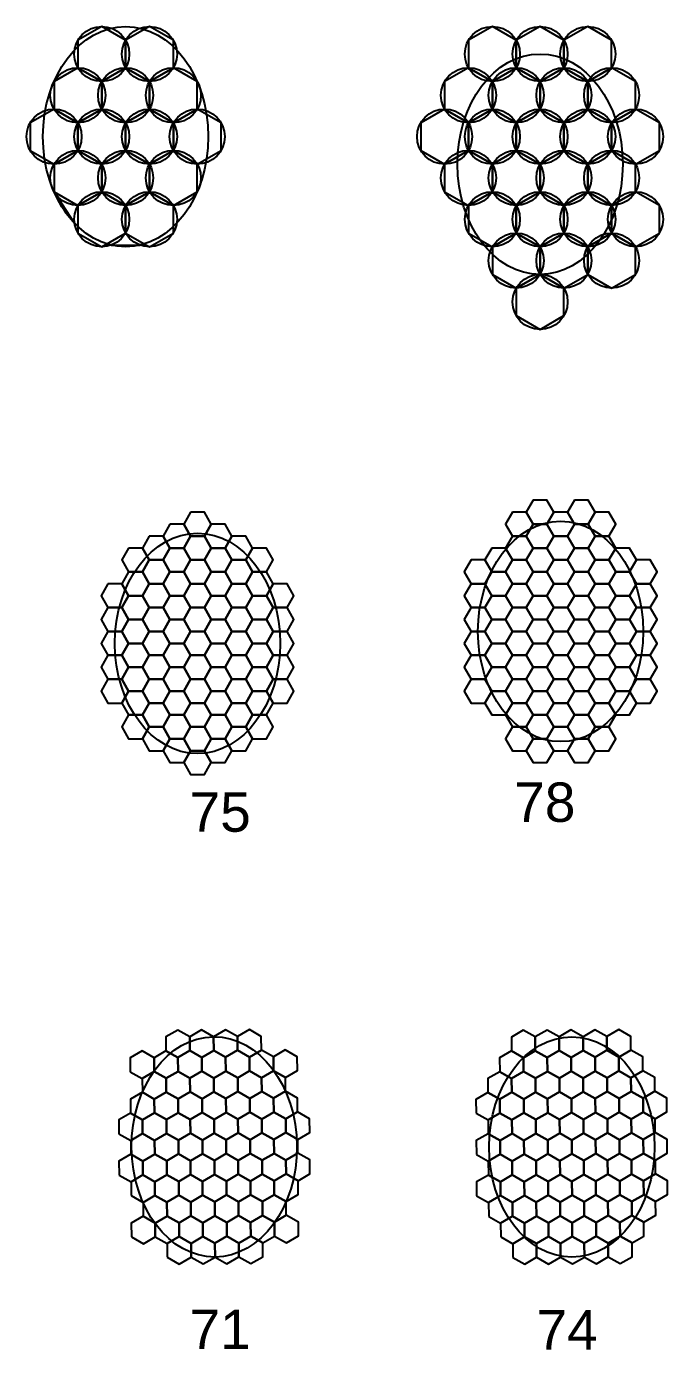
# Model space of a CAD drawing. Header units: millimetres. Extents: x 3015 to 4242, y 456 to 1532.
# Drawn here: x 3231.7 to 3348, y 1228.8 to 1469 of the extents above; entities that cross this region are included whole.
import ezdxf

# ---------------------------------------------------------------- set-up
doc = ezdxf.new("R2010")
doc.units = ezdxf.units.MM
doc.styles.get("Standard").update_dxf_attribs({"font": 'arial.ttf'})

msp = doc.modelspace()

# ---------------------------------------------------------------- linework, layer by layer
for p, q in [((3240.41, 1433.28), (3236.7, 1438.99)), ((3236.7, 1438.99), (3238.68, 1435.4)), ((3238.68, 1435.4), (3240.41, 1433.28)), ((3247.08, 1429.29), (3252.3, 1429.29))]:
    msp.add_line(p, q)
for points in [[(3249.69, 1466.49), (3245.36, 1468.99), (3241.03, 1466.49), (3241.03, 1461.49), (3245.36, 1458.99), (3249.69, 1461.49)], [(3258.35, 1466.49), (3254.02, 1468.99), (3249.69, 1466.49), (3249.69, 1461.49), (3254.02, 1458.99), (3258.35, 1461.49)], [(3320.56, 1466.49), (3316.23, 1468.99), (3311.9, 1466.49), (3311.9, 1461.49), (3316.23, 1458.99), (3320.56, 1461.49)], [(3329.22, 1466.49), (3324.89, 1468.99), (3320.56, 1466.49), (3320.56, 1461.49), (3324.89, 1458.99), (3329.22, 1461.49)], [(3337.88, 1466.49), (3333.55, 1468.99), (3329.22, 1466.49), (3329.22, 1461.49), (3333.55, 1458.99), (3337.88, 1461.49)], [(3245.36, 1458.99), (3241.03, 1461.49), (3236.7, 1458.99), (3236.7, 1453.99), (3241.03, 1451.49), (3245.36, 1453.99)], [(3254.02, 1458.99), (3249.69, 1461.49), (3245.36, 1458.99), (3245.36, 1453.99), (3249.69, 1451.49), (3254.02, 1453.99)], [(3262.68, 1458.99), (3258.35, 1461.49), (3254.02, 1458.99), (3254.02, 1453.99), (3258.35, 1451.49), (3262.68, 1453.99)], [(3316.23, 1458.99), (3311.9, 1461.49), (3307.57, 1458.99), (3307.57, 1453.99), (3311.9, 1451.49), (3316.23, 1453.99)], [(3324.89, 1458.99), (3320.56, 1461.49), (3316.23, 1458.99), (3316.23, 1453.99), (3320.56, 1451.49), (3324.89, 1453.99)], [(3333.55, 1458.99), (3329.22, 1461.49), (3324.89, 1458.99), (3324.89, 1453.99), (3329.22, 1451.49), (3333.55, 1453.99)], [(3342.21, 1458.99), (3337.88, 1461.49), (3333.55, 1458.99), (3333.55, 1453.99), (3337.88, 1451.49), (3342.21, 1453.99)], [(3241.03, 1451.49), (3236.7, 1453.99), (3232.37, 1451.49), (3232.37, 1446.49), (3236.7, 1443.99), (3241.03, 1446.49)], [(3249.69, 1451.49), (3245.36, 1453.99), (3241.03, 1451.49), (3241.03, 1446.49), (3245.36, 1443.99), (3249.69, 1446.49)], [(3258.35, 1451.49), (3254.02, 1453.99), (3249.69, 1451.49), (3249.69, 1446.49), (3254.02, 1443.99), (3258.35, 1446.49)], [(3267.01, 1451.49), (3262.68, 1453.99), (3258.35, 1451.49), (3258.35, 1446.49), (3262.68, 1443.99), (3267.01, 1446.49)], [(3311.9, 1451.49), (3307.57, 1453.99), (3303.24, 1451.49), (3303.24, 1446.49), (3307.57, 1443.99), (3311.9, 1446.49)], [(3320.56, 1451.49), (3316.23, 1453.99), (3311.9, 1451.49), (3311.9, 1446.49), (3316.23, 1443.99), (3320.56, 1446.49)], [(3329.22, 1451.49), (3324.89, 1453.99), (3320.56, 1451.49), (3320.56, 1446.49), (3324.89, 1443.99), (3329.22, 1446.49)], [(3337.88, 1451.49), (3333.55, 1453.99), (3329.22, 1451.49), (3329.22, 1446.49), (3333.55, 1443.99), (3337.88, 1446.49)], [(3346.54, 1451.49), (3342.21, 1453.99), (3337.88, 1451.49), (3337.88, 1446.49), (3342.21, 1443.99), (3346.54, 1446.49)], [(3245.36, 1443.99), (3241.03, 1446.49), (3236.7, 1443.99), (3236.7, 1438.99), (3241.03, 1436.49), (3245.36, 1438.99)], [(3254.02, 1443.99), (3249.69, 1446.49), (3245.36, 1443.99), (3245.36, 1438.99), (3249.69, 1436.49), (3254.02, 1438.99)], [(3262.68, 1443.99), (3258.35, 1446.49), (3254.02, 1443.99), (3254.02, 1438.99), (3258.35, 1436.49), (3262.68, 1438.99)], [(3316.23, 1443.99), (3311.9, 1446.49), (3307.57, 1443.99), (3307.57, 1438.99), (3311.9, 1436.49), (3316.23, 1438.99)], [(3324.89, 1443.99), (3320.56, 1446.49), (3316.23, 1443.99), (3316.23, 1438.99), (3320.56, 1436.49), (3324.89, 1438.99)], [(3333.55, 1443.99), (3329.22, 1446.49), (3324.89, 1443.99), (3324.89, 1438.99), (3329.22, 1436.49), (3333.55, 1438.99)], [(3342.21, 1443.99), (3337.88, 1446.49), (3333.55, 1443.99), (3333.55, 1438.99), (3337.88, 1436.49), (3342.21, 1438.99)], [(3249.69, 1436.49), (3245.36, 1438.99), (3241.03, 1436.49), (3241.03, 1431.49), (3245.36, 1428.99), (3249.69, 1431.49)], [(3258.35, 1436.49), (3254.02, 1438.99), (3249.69, 1436.49), (3249.69, 1431.49), (3254.02, 1428.99), (3258.35, 1431.49)], [(3320.56, 1436.49), (3316.23, 1438.99), (3311.9, 1436.49), (3311.9, 1431.49), (3316.23, 1428.99), (3320.56, 1431.49)], [(3329.22, 1436.49), (3324.89, 1438.99), (3320.56, 1436.49), (3320.56, 1431.49), (3324.89, 1428.99), (3329.22, 1431.49)], [(3337.88, 1436.49), (3333.55, 1438.99), (3329.22, 1436.49), (3329.22, 1431.49), (3333.55, 1428.99), (3337.88, 1431.49)], [(3346.54, 1436.49), (3342.21, 1438.99), (3337.88, 1436.49), (3337.88, 1431.49), (3342.21, 1428.99), (3346.54, 1431.49)], [(3324.89, 1428.99), (3320.56, 1431.49), (3316.23, 1428.99), (3316.23, 1423.99), (3320.56, 1421.49), (3324.89, 1423.99)], [(3333.55, 1428.99), (3329.22, 1431.49), (3324.89, 1428.99), (3324.89, 1423.99), (3329.22, 1421.49), (3333.55, 1423.99)], [(3342.21, 1428.99), (3337.88, 1431.49), (3333.55, 1428.99), (3333.55, 1423.99), (3337.88, 1421.49), (3342.21, 1423.99)], [(3329.22, 1421.49), (3324.89, 1423.99), (3320.56, 1421.49), (3320.56, 1416.49), (3324.89, 1413.99), (3329.22, 1416.49)], [(3323.62, 1382.97), (3322.37, 1380.81), (3323.62, 1378.64), (3326.12, 1378.64), (3327.37, 1380.81), (3326.12, 1382.97)], [(3331.12, 1382.97), (3329.87, 1380.81), (3331.12, 1378.64), (3333.62, 1378.64), (3334.87, 1380.81), (3333.62, 1382.97)], [(3261.49, 1380.81), (3260.24, 1378.64), (3261.49, 1376.48), (3263.99, 1376.48), (3265.24, 1378.64), (3263.99, 1380.81)], [(3319.87, 1380.81), (3318.62, 1378.64), (3319.87, 1376.48), (3322.37, 1376.48), (3323.62, 1378.64), (3322.37, 1380.81)], [(3327.37, 1380.81), (3326.12, 1378.64), (3327.37, 1376.48), (3329.87, 1376.48), (3331.12, 1378.64), (3329.87, 1380.81)], [(3334.87, 1380.81), (3333.62, 1378.64), (3334.87, 1376.48), (3337.37, 1376.48), (3338.62, 1378.64), (3337.37, 1380.81)], [(3253.99, 1376.48), (3252.74, 1374.31), (3253.99, 1372.15), (3256.49, 1372.15), (3257.74, 1374.31), (3256.49, 1376.48)], [(3257.74, 1378.64), (3256.49, 1376.48), (3257.74, 1374.31), (3260.24, 1374.31), (3261.49, 1376.48), (3260.24, 1378.64)], [(3261.49, 1376.48), (3260.24, 1374.31), (3261.49, 1372.15), (3263.99, 1372.15), (3265.24, 1374.31), (3263.99, 1376.48)], [(3265.24, 1378.64), (3263.99, 1376.48), (3265.24, 1374.31), (3267.74, 1374.31), (3268.99, 1376.48), (3267.74, 1378.64)], [(3268.99, 1376.48), (3267.74, 1374.31), (3268.99, 1372.15), (3271.49, 1372.15), (3272.74, 1374.31), (3271.49, 1376.48)], [(3319.87, 1376.48), (3318.62, 1374.31), (3319.87, 1372.15), (3322.37, 1372.15), (3323.62, 1374.31), (3322.37, 1376.48)], [(3323.62, 1378.64), (3322.37, 1376.48), (3323.62, 1374.31), (3326.12, 1374.31), (3327.37, 1376.48), (3326.12, 1378.64)], [(3327.37, 1376.48), (3326.12, 1374.31), (3327.37, 1372.15), (3329.87, 1372.15), (3331.12, 1374.31), (3329.87, 1376.48)], [(3331.12, 1378.64), (3329.87, 1376.48), (3331.12, 1374.31), (3333.62, 1374.31), (3334.87, 1376.48), (3333.62, 1378.64)], [(3334.87, 1376.48), (3333.62, 1374.31), (3334.87, 1372.15), (3337.37, 1372.15), (3338.62, 1374.31), (3337.37, 1376.48)], [(3250.24, 1374.31), (3248.99, 1372.15), (3250.24, 1369.98), (3252.74, 1369.98), (3253.99, 1372.15), (3252.74, 1374.31)], [(3257.74, 1374.31), (3256.49, 1372.15), (3257.74, 1369.98), (3260.24, 1369.98), (3261.49, 1372.15), (3260.24, 1374.31)], [(3265.24, 1374.31), (3263.99, 1372.15), (3265.24, 1369.98), (3267.74, 1369.98), (3268.99, 1372.15), (3267.74, 1374.31)], [(3272.74, 1374.31), (3271.49, 1372.15), (3272.74, 1369.98), (3275.24, 1369.98), (3276.49, 1372.15), (3275.24, 1374.31)], [(3316.12, 1374.31), (3314.87, 1372.15), (3316.12, 1369.98), (3318.62, 1369.98), (3319.87, 1372.15), (3318.62, 1374.31)], [(3323.62, 1374.31), (3322.37, 1372.15), (3323.62, 1369.98), (3326.12, 1369.98), (3327.37, 1372.15), (3326.12, 1374.31)], [(3331.12, 1374.31), (3329.87, 1372.15), (3331.12, 1369.98), (3333.62, 1369.98), (3334.87, 1372.15), (3333.62, 1374.31)], [(3338.62, 1374.31), (3337.37, 1372.15), (3338.62, 1369.98), (3341.12, 1369.98), (3342.37, 1372.15), (3341.12, 1374.31)], [(3253.99, 1372.15), (3252.74, 1369.98), (3253.99, 1367.82), (3256.49, 1367.82), (3257.74, 1369.98), (3256.49, 1372.15)], [(3261.49, 1372.15), (3260.24, 1369.98), (3261.49, 1367.82), (3263.99, 1367.82), (3265.24, 1369.98), (3263.99, 1372.15)], [(3268.99, 1372.15), (3267.74, 1369.98), (3268.99, 1367.82), (3271.49, 1367.82), (3272.74, 1369.98), (3271.49, 1372.15)], [(3312.37, 1372.15), (3311.12, 1369.98), (3312.37, 1367.82), (3314.87, 1367.82), (3316.12, 1369.98), (3314.87, 1372.15)], [(3319.87, 1372.15), (3318.62, 1369.98), (3319.87, 1367.82), (3322.37, 1367.82), (3323.62, 1369.98), (3322.37, 1372.15)], [(3327.37, 1372.15), (3326.12, 1369.98), (3327.37, 1367.82), (3329.87, 1367.82), (3331.12, 1369.98), (3329.87, 1372.15)], [(3334.87, 1372.15), (3333.62, 1369.98), (3334.87, 1367.82), (3337.37, 1367.82), (3338.62, 1369.98), (3337.37, 1372.15)], [(3342.37, 1372.15), (3341.12, 1369.98), (3342.37, 1367.82), (3344.87, 1367.82), (3346.12, 1369.98), (3344.87, 1372.15)], [(3250.24, 1369.98), (3248.99, 1367.82), (3250.24, 1365.65), (3252.74, 1365.65), (3253.99, 1367.82), (3252.74, 1369.98)], [(3257.74, 1369.98), (3256.49, 1367.82), (3257.74, 1365.65), (3260.24, 1365.65), (3261.49, 1367.82), (3260.24, 1369.98)], [(3265.24, 1369.98), (3263.99, 1367.82), (3265.24, 1365.65), (3267.74, 1365.65), (3268.99, 1367.82), (3267.74, 1369.98)], [(3272.74, 1369.98), (3271.49, 1367.82), (3272.74, 1365.65), (3275.24, 1365.65), (3276.49, 1367.82), (3275.24, 1369.98)], [(3316.12, 1369.98), (3314.87, 1367.82), (3316.12, 1365.65), (3318.62, 1365.65), (3319.87, 1367.82), (3318.62, 1369.98)], [(3323.62, 1369.98), (3322.37, 1367.82), (3323.62, 1365.65), (3326.12, 1365.65), (3327.37, 1367.82), (3326.12, 1369.98)], [(3331.12, 1369.98), (3329.87, 1367.82), (3331.12, 1365.65), (3333.62, 1365.65), (3334.87, 1367.82), (3333.62, 1369.98)], [(3338.62, 1369.98), (3337.37, 1367.82), (3338.62, 1365.65), (3341.12, 1365.65), (3342.37, 1367.82), (3341.12, 1369.98)], [(3246.49, 1367.82), (3245.24, 1365.65), (3246.49, 1363.49), (3248.99, 1363.49), (3250.24, 1365.65), (3248.99, 1367.82)], [(3253.99, 1367.82), (3252.74, 1365.65), (3253.99, 1363.49), (3256.49, 1363.49), (3257.74, 1365.65), (3256.49, 1367.82)], [(3261.49, 1367.82), (3260.24, 1365.65), (3261.49, 1363.49), (3263.99, 1363.49), (3265.24, 1365.65), (3263.99, 1367.82)], [(3268.99, 1367.82), (3267.74, 1365.65), (3268.99, 1363.49), (3271.49, 1363.49), (3272.74, 1365.65), (3271.49, 1367.82)], [(3276.49, 1367.82), (3275.24, 1365.65), (3276.49, 1363.49), (3278.99, 1363.49), (3280.24, 1365.65), (3278.99, 1367.82)], [(3312.37, 1367.82), (3311.12, 1365.65), (3312.37, 1363.49), (3314.87, 1363.49), (3316.12, 1365.65), (3314.87, 1367.82)], [(3319.87, 1367.82), (3318.62, 1365.65), (3319.87, 1363.49), (3322.37, 1363.49), (3323.62, 1365.65), (3322.37, 1367.82)], [(3327.37, 1367.82), (3326.12, 1365.65), (3327.37, 1363.49), (3329.87, 1363.49), (3331.12, 1365.65), (3329.87, 1367.82)], [(3334.87, 1367.82), (3333.62, 1365.65), (3334.87, 1363.49), (3337.37, 1363.49), (3338.62, 1365.65), (3337.37, 1367.82)], [(3342.37, 1367.82), (3341.12, 1365.65), (3342.37, 1363.49), (3344.87, 1363.49), (3346.12, 1365.65), (3344.87, 1367.82)], [(3250.24, 1365.65), (3248.99, 1363.49), (3250.24, 1361.32), (3252.74, 1361.32), (3253.99, 1363.49), (3252.74, 1365.65)], [(3257.74, 1365.65), (3256.49, 1363.49), (3257.74, 1361.32), (3260.24, 1361.32), (3261.49, 1363.49), (3260.24, 1365.65)], [(3265.24, 1365.65), (3263.99, 1363.49), (3265.24, 1361.32), (3267.74, 1361.32), (3268.99, 1363.49), (3267.74, 1365.65)], [(3272.74, 1365.65), (3271.49, 1363.49), (3272.74, 1361.32), (3275.24, 1361.32), (3276.49, 1363.49), (3275.24, 1365.65)], [(3316.12, 1365.65), (3314.87, 1363.49), (3316.12, 1361.32), (3318.62, 1361.32), (3319.87, 1363.49), (3318.62, 1365.65)], [(3323.62, 1365.65), (3322.37, 1363.49), (3323.62, 1361.32), (3326.12, 1361.32), (3327.37, 1363.49), (3326.12, 1365.65)], [(3331.12, 1365.65), (3329.87, 1363.49), (3331.12, 1361.32), (3333.62, 1361.32), (3334.87, 1363.49), (3333.62, 1365.65)], [(3338.62, 1365.65), (3337.37, 1363.49), (3338.62, 1361.32), (3341.12, 1361.32), (3342.37, 1363.49), (3341.12, 1365.65)], [(3246.49, 1363.49), (3245.24, 1361.32), (3246.49, 1359.16), (3248.99, 1359.16), (3250.24, 1361.32), (3248.99, 1363.49)], [(3253.99, 1363.49), (3252.74, 1361.32), (3253.99, 1359.16), (3256.49, 1359.16), (3257.74, 1361.32), (3256.49, 1363.49)], [(3261.49, 1363.49), (3260.24, 1361.32), (3261.49, 1359.16), (3263.99, 1359.16), (3265.24, 1361.32), (3263.99, 1363.49)], [(3268.99, 1363.49), (3267.74, 1361.32), (3268.99, 1359.16), (3271.49, 1359.16), (3272.74, 1361.32), (3271.49, 1363.49)], [(3276.49, 1363.49), (3275.24, 1361.32), (3276.49, 1359.16), (3278.99, 1359.16), (3280.24, 1361.32), (3278.99, 1363.49)], [(3312.37, 1363.49), (3311.12, 1361.32), (3312.37, 1359.16), (3314.87, 1359.16), (3316.12, 1361.32), (3314.87, 1363.49)], [(3319.87, 1363.49), (3318.62, 1361.32), (3319.87, 1359.16), (3322.37, 1359.16), (3323.62, 1361.32), (3322.37, 1363.49)], [(3327.37, 1363.49), (3326.12, 1361.32), (3327.37, 1359.16), (3329.87, 1359.16), (3331.12, 1361.32), (3329.87, 1363.49)], [(3334.87, 1363.49), (3333.62, 1361.32), (3334.87, 1359.16), (3337.37, 1359.16), (3338.62, 1361.32), (3337.37, 1363.49)], [(3342.37, 1363.49), (3341.12, 1361.32), (3342.37, 1359.16), (3344.87, 1359.16), (3346.12, 1361.32), (3344.87, 1363.49)], [(3250.24, 1361.32), (3248.99, 1359.16), (3250.24, 1356.99), (3252.74, 1356.99), (3253.99, 1359.16), (3252.74, 1361.32)], [(3257.74, 1361.32), (3256.49, 1359.16), (3257.74, 1356.99), (3260.24, 1356.99), (3261.49, 1359.16), (3260.24, 1361.32)], [(3265.24, 1361.32), (3263.99, 1359.16), (3265.24, 1356.99), (3267.74, 1356.99), (3268.99, 1359.16), (3267.74, 1361.32)], [(3272.74, 1361.32), (3271.49, 1359.16), (3272.74, 1356.99), (3275.24, 1356.99), (3276.49, 1359.16), (3275.24, 1361.32)], [(3316.12, 1361.32), (3314.87, 1359.16), (3316.12, 1356.99), (3318.62, 1356.99), (3319.87, 1359.16), (3318.62, 1361.32)], [(3323.62, 1361.32), (3322.37, 1359.16), (3323.62, 1356.99), (3326.12, 1356.99), (3327.37, 1359.16), (3326.12, 1361.32)], [(3331.12, 1361.32), (3329.87, 1359.16), (3331.12, 1356.99), (3333.62, 1356.99), (3334.87, 1359.16), (3333.62, 1361.32)], [(3338.62, 1361.32), (3337.37, 1359.16), (3338.62, 1356.99), (3341.12, 1356.99), (3342.37, 1359.16), (3341.12, 1361.32)], [(3246.49, 1359.16), (3245.24, 1356.99), (3246.49, 1354.83), (3248.99, 1354.83), (3250.24, 1356.99), (3248.99, 1359.16)], [(3253.99, 1359.16), (3252.74, 1356.99), (3253.99, 1354.83), (3256.49, 1354.83), (3257.74, 1356.99), (3256.49, 1359.16)], [(3261.49, 1359.16), (3260.24, 1356.99), (3261.49, 1354.83), (3263.99, 1354.83), (3265.24, 1356.99), (3263.99, 1359.16)], [(3268.99, 1359.16), (3267.74, 1356.99), (3268.99, 1354.83), (3271.49, 1354.83), (3272.74, 1356.99), (3271.49, 1359.16)], [(3276.49, 1359.16), (3275.24, 1356.99), (3276.49, 1354.83), (3278.99, 1354.83), (3280.24, 1356.99), (3278.99, 1359.16)], [(3312.37, 1359.16), (3311.12, 1356.99), (3312.37, 1354.83), (3314.87, 1354.83), (3316.12, 1356.99), (3314.87, 1359.16)], [(3319.87, 1359.16), (3318.62, 1356.99), (3319.87, 1354.83), (3322.37, 1354.83), (3323.62, 1356.99), (3322.37, 1359.16)], [(3327.37, 1359.16), (3326.12, 1356.99), (3327.37, 1354.83), (3329.87, 1354.83), (3331.12, 1356.99), (3329.87, 1359.16)], [(3334.87, 1359.16), (3333.62, 1356.99), (3334.87, 1354.83), (3337.37, 1354.83), (3338.62, 1356.99), (3337.37, 1359.16)], [(3342.37, 1359.16), (3341.12, 1356.99), (3342.37, 1354.83), (3344.87, 1354.83), (3346.12, 1356.99), (3344.87, 1359.16)], [(3246.49, 1354.83), (3245.24, 1352.66), (3246.49, 1350.5), (3248.99, 1350.5), (3250.24, 1352.66), (3248.99, 1354.83)], [(3250.24, 1356.99), (3248.99, 1354.83), (3250.24, 1352.66), (3252.74, 1352.66), (3253.99, 1354.83), (3252.74, 1356.99)], [(3253.99, 1354.83), (3252.74, 1352.66), (3253.99, 1350.5), (3256.49, 1350.5), (3257.74, 1352.66), (3256.49, 1354.83)], [(3257.74, 1356.99), (3256.49, 1354.83), (3257.74, 1352.66), (3260.24, 1352.66), (3261.49, 1354.83), (3260.24, 1356.99)], [(3261.49, 1354.83), (3260.24, 1352.66), (3261.49, 1350.5), (3263.99, 1350.5), (3265.24, 1352.66), (3263.99, 1354.83)], [(3265.24, 1356.99), (3263.99, 1354.83), (3265.24, 1352.66), (3267.74, 1352.66), (3268.99, 1354.83), (3267.74, 1356.99)], [(3268.99, 1354.83), (3267.74, 1352.66), (3268.99, 1350.5), (3271.49, 1350.5), (3272.74, 1352.66), (3271.49, 1354.83)], [(3272.74, 1356.99), (3271.49, 1354.83), (3272.74, 1352.66), (3275.24, 1352.66), (3276.49, 1354.83), (3275.24, 1356.99)], [(3276.49, 1354.83), (3275.24, 1352.66), (3276.49, 1350.5), (3278.99, 1350.5), (3280.24, 1352.66), (3278.99, 1354.83)], [(3312.37, 1354.83), (3311.12, 1352.66), (3312.37, 1350.5), (3314.87, 1350.5), (3316.12, 1352.66), (3314.87, 1354.83)], [(3316.12, 1356.99), (3314.87, 1354.83), (3316.12, 1352.66), (3318.62, 1352.66), (3319.87, 1354.83), (3318.62, 1356.99)], [(3319.87, 1354.83), (3318.62, 1352.66), (3319.87, 1350.5), (3322.37, 1350.5), (3323.62, 1352.66), (3322.37, 1354.83)], [(3323.62, 1356.99), (3322.37, 1354.83), (3323.62, 1352.66), (3326.12, 1352.66), (3327.37, 1354.83), (3326.12, 1356.99)], [(3327.37, 1354.83), (3326.12, 1352.66), (3327.37, 1350.5), (3329.87, 1350.5), (3331.12, 1352.66), (3329.87, 1354.83)], [(3331.12, 1356.99), (3329.87, 1354.83), (3331.12, 1352.66), (3333.62, 1352.66), (3334.87, 1354.83), (3333.62, 1356.99)], [(3334.87, 1354.83), (3333.62, 1352.66), (3334.87, 1350.5), (3337.37, 1350.5), (3338.62, 1352.66), (3337.37, 1354.83)], [(3338.62, 1356.99), (3337.37, 1354.83), (3338.62, 1352.66), (3341.12, 1352.66), (3342.37, 1354.83), (3341.12, 1356.99)], [(3342.37, 1354.83), (3341.12, 1352.66), (3342.37, 1350.5), (3344.87, 1350.5), (3346.12, 1352.66), (3344.87, 1354.83)], [(3250.24, 1352.66), (3248.99, 1350.5), (3250.24, 1348.33), (3252.74, 1348.33), (3253.99, 1350.5), (3252.74, 1352.66)], [(3257.74, 1352.66), (3256.49, 1350.5), (3257.74, 1348.33), (3260.24, 1348.33), (3261.49, 1350.5), (3260.24, 1352.66)], [(3265.24, 1352.66), (3263.99, 1350.5), (3265.24, 1348.33), (3267.74, 1348.33), (3268.99, 1350.5), (3267.74, 1352.66)], [(3272.74, 1352.66), (3271.49, 1350.5), (3272.74, 1348.33), (3275.24, 1348.33), (3276.49, 1350.5), (3275.24, 1352.66)], [(3316.12, 1352.66), (3314.87, 1350.5), (3316.12, 1348.33), (3318.62, 1348.33), (3319.87, 1350.5), (3318.62, 1352.66)], [(3323.62, 1352.66), (3322.37, 1350.5), (3323.62, 1348.33), (3326.12, 1348.33), (3327.37, 1350.5), (3326.12, 1352.66)], [(3331.12, 1352.66), (3329.87, 1350.5), (3331.12, 1348.33), (3333.62, 1348.33), (3334.87, 1350.5), (3333.62, 1352.66)], [(3338.62, 1352.66), (3337.37, 1350.5), (3338.62, 1348.33), (3341.12, 1348.33), (3342.37, 1350.5), (3341.12, 1352.66)], [(3246.49, 1350.5), (3245.24, 1348.33), (3246.49, 1346.17), (3248.99, 1346.17), (3250.24, 1348.33), (3248.99, 1350.5)], [(3253.99, 1350.5), (3252.74, 1348.33), (3253.99, 1346.17), (3256.49, 1346.17), (3257.74, 1348.33), (3256.49, 1350.5)], [(3261.49, 1350.5), (3260.24, 1348.33), (3261.49, 1346.17), (3263.99, 1346.17), (3265.24, 1348.33), (3263.99, 1350.5)], [(3268.99, 1350.5), (3267.74, 1348.33), (3268.99, 1346.17), (3271.49, 1346.17), (3272.74, 1348.33), (3271.49, 1350.5)], [(3276.49, 1350.5), (3275.24, 1348.33), (3276.49, 1346.17), (3278.99, 1346.17), (3280.24, 1348.33), (3278.99, 1350.5)], [(3312.37, 1350.5), (3311.12, 1348.33), (3312.37, 1346.17), (3314.87, 1346.17), (3316.12, 1348.33), (3314.87, 1350.5)], [(3319.87, 1350.5), (3318.62, 1348.33), (3319.87, 1346.17), (3322.37, 1346.17), (3323.62, 1348.33), (3322.37, 1350.5)], [(3327.37, 1350.5), (3326.12, 1348.33), (3327.37, 1346.17), (3329.87, 1346.17), (3331.12, 1348.33), (3329.87, 1350.5)], [(3334.87, 1350.5), (3333.62, 1348.33), (3334.87, 1346.17), (3337.37, 1346.17), (3338.62, 1348.33), (3337.37, 1350.5)], [(3342.37, 1350.5), (3341.12, 1348.33), (3342.37, 1346.17), (3344.87, 1346.17), (3346.12, 1348.33), (3344.87, 1350.5)], [(3250.24, 1348.33), (3248.99, 1346.17), (3250.24, 1344), (3252.74, 1344), (3253.99, 1346.17), (3252.74, 1348.33)], [(3257.74, 1348.33), (3256.49, 1346.17), (3257.74, 1344), (3260.24, 1344), (3261.49, 1346.17), (3260.24, 1348.33)], [(3265.24, 1348.33), (3263.99, 1346.17), (3265.24, 1344), (3267.74, 1344), (3268.99, 1346.17), (3267.74, 1348.33)], [(3272.74, 1348.33), (3271.49, 1346.17), (3272.74, 1344), (3275.24, 1344), (3276.49, 1346.17), (3275.24, 1348.33)], [(3316.12, 1348.33), (3314.87, 1346.17), (3316.12, 1344), (3318.62, 1344), (3319.87, 1346.17), (3318.62, 1348.33)], [(3323.62, 1348.33), (3322.37, 1346.17), (3323.62, 1344), (3326.12, 1344), (3327.37, 1346.17), (3326.12, 1348.33)], [(3331.12, 1348.33), (3329.87, 1346.17), (3331.12, 1344), (3333.62, 1344), (3334.87, 1346.17), (3333.62, 1348.33)], [(3338.62, 1348.33), (3337.37, 1346.17), (3338.62, 1344), (3341.12, 1344), (3342.37, 1346.17), (3341.12, 1348.33)], [(3253.99, 1346.17), (3252.74, 1344), (3253.99, 1341.84), (3256.49, 1341.84), (3257.74, 1344), (3256.49, 1346.17)], [(3261.49, 1346.17), (3260.24, 1344), (3261.49, 1341.84), (3263.99, 1341.84), (3265.24, 1344), (3263.99, 1346.17)], [(3268.99, 1346.17), (3267.74, 1344), (3268.99, 1341.84), (3271.49, 1341.84), (3272.74, 1344), (3271.49, 1346.17)], [(3319.87, 1346.17), (3318.62, 1344), (3319.87, 1341.84), (3322.37, 1341.84), (3323.62, 1344), (3322.37, 1346.17)], [(3327.37, 1346.17), (3326.12, 1344), (3327.37, 1341.84), (3329.87, 1341.84), (3331.12, 1344), (3329.87, 1346.17)], [(3334.87, 1346.17), (3333.62, 1344), (3334.87, 1341.84), (3337.37, 1341.84), (3338.62, 1344), (3337.37, 1346.17)], [(3250.24, 1344), (3248.99, 1341.84), (3250.24, 1339.67), (3252.74, 1339.67), (3253.99, 1341.84), (3252.74, 1344)], [(3257.74, 1344), (3256.49, 1341.84), (3257.74, 1339.67), (3260.24, 1339.67), (3261.49, 1341.84), (3260.24, 1344)], [(3265.24, 1344), (3263.99, 1341.84), (3265.24, 1339.67), (3267.74, 1339.67), (3268.99, 1341.84), (3267.74, 1344)], [(3272.74, 1344), (3271.49, 1341.84), (3272.74, 1339.67), (3275.24, 1339.67), (3276.49, 1341.84), (3275.24, 1344)], [(3323.62, 1344), (3322.37, 1341.84), (3323.62, 1339.67), (3326.12, 1339.67), (3327.37, 1341.84), (3326.12, 1344)], [(3331.12, 1344), (3329.87, 1341.84), (3331.12, 1339.67), (3333.62, 1339.67), (3334.87, 1341.84), (3333.62, 1344)], [(3253.99, 1341.84), (3252.74, 1339.67), (3253.99, 1337.51), (3256.49, 1337.51), (3257.74, 1339.67), (3256.49, 1341.84)], [(3261.49, 1341.84), (3260.24, 1339.67), (3261.49, 1337.51), (3263.99, 1337.51), (3265.24, 1339.67), (3263.99, 1341.84)], [(3268.99, 1341.84), (3267.74, 1339.67), (3268.99, 1337.51), (3271.49, 1337.51), (3272.74, 1339.67), (3271.49, 1341.84)], [(3319.87, 1341.84), (3318.62, 1339.67), (3319.87, 1337.51), (3322.37, 1337.51), (3323.62, 1339.67), (3322.37, 1341.84)], [(3327.37, 1341.84), (3326.12, 1339.67), (3327.37, 1337.51), (3329.87, 1337.51), (3331.12, 1339.67), (3329.87, 1341.84)], [(3334.87, 1341.84), (3333.62, 1339.67), (3334.87, 1337.51), (3337.37, 1337.51), (3338.62, 1339.67), (3337.37, 1341.84)], [(3257.74, 1339.67), (3256.49, 1337.51), (3257.74, 1335.34), (3260.24, 1335.34), (3261.49, 1337.51), (3260.24, 1339.67)], [(3265.24, 1339.67), (3263.99, 1337.51), (3265.24, 1335.34), (3267.74, 1335.34), (3268.99, 1337.51), (3267.74, 1339.67)], [(3323.62, 1339.67), (3322.37, 1337.51), (3323.62, 1335.34), (3326.12, 1335.34), (3327.37, 1337.51), (3326.12, 1339.67)], [(3331.12, 1339.67), (3329.87, 1337.51), (3331.12, 1335.34), (3333.62, 1335.34), (3334.87, 1337.51), (3333.62, 1339.67)], [(3261.49, 1337.51), (3260.24, 1335.34), (3261.49, 1333.18), (3263.99, 1333.18), (3265.24, 1335.34), (3263.99, 1337.51)], [(3257.01, 1283.04), (3259.18, 1281.8), (3261.34, 1283.06), (3261.32, 1285.56), (3259.15, 1286.8), (3256.99, 1285.54)], [(3261.34, 1283.06), (3263.51, 1281.83), (3265.67, 1283.09), (3265.65, 1285.59), (3263.48, 1286.83), (3261.32, 1285.56)], [(3265.67, 1283.09), (3267.84, 1281.86), (3270, 1283.12), (3269.98, 1285.62), (3267.81, 1286.86), (3265.65, 1285.59)], [(3270, 1283.12), (3272.17, 1281.88), (3274.33, 1283.15), (3274.31, 1285.65), (3272.14, 1286.88), (3269.98, 1285.62)], [(3319.7, 1283.01), (3321.87, 1281.77), (3324.03, 1283.04), (3324.02, 1285.54), (3321.84, 1286.77), (3319.69, 1285.51)], [(3324.03, 1283.04), (3326.2, 1281.8), (3328.36, 1283.06), (3328.35, 1285.56), (3326.17, 1286.8), (3324.02, 1285.54)], [(3328.36, 1283.06), (3330.53, 1281.83), (3332.69, 1283.09), (3332.68, 1285.59), (3330.5, 1286.83), (3328.35, 1285.56)], [(3332.69, 1283.09), (3334.86, 1281.86), (3337.02, 1283.12), (3337.01, 1285.62), (3334.83, 1286.86), (3332.68, 1285.59)], [(3337.02, 1283.12), (3339.19, 1281.88), (3341.35, 1283.15), (3341.34, 1285.65), (3339.16, 1286.88), (3337.01, 1285.62)], [(3250.54, 1279.24), (3252.71, 1278.01), (3254.87, 1279.27), (3254.85, 1281.77), (3252.68, 1283.01), (3250.52, 1281.74)], [(3254.87, 1279.27), (3257.04, 1278.04), (3259.2, 1279.3), (3259.18, 1281.8), (3257.01, 1283.04), (3254.85, 1281.77)], [(3259.2, 1279.3), (3261.37, 1278.06), (3263.53, 1279.33), (3263.51, 1281.83), (3261.34, 1283.06), (3259.18, 1281.8)], [(3263.53, 1279.33), (3265.7, 1278.09), (3267.86, 1279.36), (3267.84, 1281.86), (3265.67, 1283.09), (3263.51, 1281.83)], [(3267.86, 1279.36), (3270.03, 1278.12), (3272.19, 1279.38), (3272.17, 1281.88), (3270, 1283.12), (3267.84, 1281.86)], [(3272.19, 1279.38), (3274.36, 1278.15), (3276.52, 1279.41), (3276.5, 1281.91), (3274.33, 1283.15), (3272.17, 1281.88)], [(3276.52, 1279.41), (3278.69, 1278.18), (3280.85, 1279.44), (3280.83, 1281.94), (3278.66, 1283.18), (3276.5, 1281.91)], [(3317.56, 1279.24), (3319.73, 1278.01), (3321.89, 1279.27), (3321.87, 1281.77), (3319.7, 1283.01), (3317.54, 1281.74)], [(3321.89, 1279.27), (3324.06, 1278.04), (3326.22, 1279.3), (3326.2, 1281.8), (3324.03, 1283.04), (3321.87, 1281.77)], [(3326.22, 1279.3), (3328.39, 1278.06), (3330.55, 1279.33), (3330.53, 1281.83), (3328.36, 1283.06), (3326.2, 1281.8)], [(3330.55, 1279.33), (3332.72, 1278.09), (3334.88, 1279.36), (3334.86, 1281.86), (3332.69, 1283.09), (3330.53, 1281.83)], [(3334.88, 1279.36), (3337.05, 1278.12), (3339.21, 1279.38), (3339.19, 1281.88), (3337.02, 1283.12), (3334.86, 1281.86)], [(3339.21, 1279.38), (3341.38, 1278.15), (3343.54, 1279.41), (3343.52, 1281.91), (3341.35, 1283.15), (3339.19, 1281.88)], [(3252.73, 1275.51), (3254.9, 1274.27), (3257.06, 1275.54), (3257.04, 1278.04), (3254.87, 1279.27), (3252.71, 1278.01)], [(3257.06, 1275.54), (3259.23, 1274.3), (3261.39, 1275.56), (3261.37, 1278.06), (3259.2, 1279.3), (3257.04, 1278.04)], [(3261.39, 1275.56), (3263.56, 1274.33), (3265.72, 1275.59), (3265.7, 1278.09), (3263.53, 1279.33), (3261.37, 1278.06)], [(3265.72, 1275.59), (3267.89, 1274.36), (3270.05, 1275.62), (3270.03, 1278.12), (3267.86, 1279.36), (3265.7, 1278.09)], [(3270.05, 1275.62), (3272.22, 1274.38), (3274.38, 1275.65), (3274.36, 1278.15), (3272.19, 1279.38), (3270.03, 1278.12)], [(3274.38, 1275.65), (3276.55, 1274.41), (3278.71, 1275.68), (3278.69, 1278.18), (3276.52, 1279.41), (3274.36, 1278.15)], [(3315.42, 1275.48), (3317.59, 1274.24), (3319.75, 1275.51), (3319.73, 1278.01), (3317.56, 1279.24), (3315.4, 1277.98)], [(3319.75, 1275.51), (3321.92, 1274.27), (3324.08, 1275.54), (3324.06, 1278.04), (3321.89, 1279.27), (3319.73, 1278.01)], [(3324.08, 1275.54), (3326.25, 1274.3), (3328.41, 1275.56), (3328.39, 1278.06), (3326.22, 1279.3), (3324.06, 1278.04)], [(3328.41, 1275.56), (3330.58, 1274.33), (3332.74, 1275.59), (3332.72, 1278.09), (3330.55, 1279.33), (3328.39, 1278.06)], [(3332.74, 1275.59), (3334.91, 1274.36), (3337.07, 1275.62), (3337.05, 1278.12), (3334.88, 1279.36), (3332.72, 1278.09)], [(3337.07, 1275.62), (3339.24, 1274.38), (3341.4, 1275.65), (3341.38, 1278.15), (3339.21, 1279.38), (3337.05, 1278.12)], [(3341.4, 1275.65), (3343.57, 1274.41), (3345.73, 1275.68), (3345.71, 1278.18), (3343.54, 1279.41), (3341.38, 1278.15)], [(3250.59, 1271.74), (3252.76, 1270.51), (3254.92, 1271.77), (3254.9, 1274.27), (3252.73, 1275.51), (3250.57, 1274.24)], [(3254.92, 1271.77), (3257.09, 1270.54), (3259.25, 1271.8), (3259.23, 1274.3), (3257.06, 1275.54), (3254.9, 1274.27)], [(3259.25, 1271.8), (3261.42, 1270.56), (3263.58, 1271.83), (3263.56, 1274.33), (3261.39, 1275.56), (3259.23, 1274.3)], [(3263.58, 1271.83), (3265.75, 1270.59), (3267.91, 1271.86), (3267.89, 1274.36), (3265.72, 1275.59), (3263.56, 1274.33)], [(3267.91, 1271.86), (3270.08, 1270.62), (3272.24, 1271.88), (3272.22, 1274.38), (3270.05, 1275.62), (3267.89, 1274.36)], [(3272.24, 1271.88), (3274.41, 1270.65), (3276.57, 1271.91), (3276.55, 1274.41), (3274.38, 1275.65), (3272.22, 1274.38)], [(3276.57, 1271.91), (3278.74, 1270.68), (3280.9, 1271.94), (3280.88, 1274.44), (3278.71, 1275.68), (3276.55, 1274.41)], [(3313.28, 1271.72), (3315.45, 1270.48), (3317.61, 1271.74), (3317.59, 1274.24), (3315.42, 1275.48), (3313.26, 1274.22)], [(3317.61, 1271.74), (3319.78, 1270.51), (3321.94, 1271.77), (3321.92, 1274.27), (3319.75, 1275.51), (3317.59, 1274.24)], [(3321.94, 1271.77), (3324.11, 1270.54), (3326.27, 1271.8), (3326.25, 1274.3), (3324.08, 1275.54), (3321.92, 1274.27)], [(3326.27, 1271.8), (3328.44, 1270.56), (3330.6, 1271.83), (3330.58, 1274.33), (3328.41, 1275.56), (3326.25, 1274.3)], [(3330.6, 1271.83), (3332.77, 1270.59), (3334.93, 1271.86), (3334.91, 1274.36), (3332.74, 1275.59), (3330.58, 1274.33)], [(3334.93, 1271.86), (3337.1, 1270.62), (3339.26, 1271.88), (3339.24, 1274.38), (3337.07, 1275.62), (3334.91, 1274.36)], [(3339.26, 1271.88), (3341.43, 1270.65), (3343.59, 1271.91), (3343.57, 1274.41), (3341.4, 1275.65), (3339.24, 1274.38)], [(3343.59, 1271.91), (3345.76, 1270.68), (3347.92, 1271.94), (3347.9, 1274.44), (3345.73, 1275.68), (3343.57, 1274.41)], [(3248.45, 1267.98), (3250.62, 1266.74), (3252.78, 1268.01), (3252.76, 1270.51), (3250.59, 1271.74), (3248.43, 1270.48)], [(3252.78, 1268.01), (3254.95, 1266.77), (3257.11, 1268.04), (3257.09, 1270.54), (3254.92, 1271.77), (3252.76, 1270.51)], [(3257.11, 1268.04), (3259.28, 1266.8), (3261.44, 1268.06), (3261.42, 1270.56), (3259.25, 1271.8), (3257.09, 1270.54)], [(3261.44, 1268.06), (3263.61, 1266.83), (3265.77, 1268.09), (3265.75, 1270.59), (3263.58, 1271.83), (3261.42, 1270.56)], [(3265.77, 1268.09), (3267.94, 1266.86), (3270.1, 1268.12), (3270.08, 1270.62), (3267.91, 1271.86), (3265.75, 1270.59)], [(3270.1, 1268.12), (3272.27, 1266.89), (3274.43, 1268.15), (3274.41, 1270.65), (3272.24, 1271.88), (3270.08, 1270.62)], [(3274.43, 1268.15), (3276.6, 1266.91), (3278.76, 1268.18), (3278.74, 1270.68), (3276.57, 1271.91), (3274.41, 1270.65)], [(3278.76, 1268.18), (3280.93, 1266.94), (3283.09, 1268.21), (3283.07, 1270.71), (3280.9, 1271.94), (3278.74, 1270.68)], [(3315.47, 1267.98), (3317.64, 1266.74), (3319.8, 1268.01), (3319.78, 1270.51), (3317.61, 1271.74), (3315.45, 1270.48)], [(3319.8, 1268.01), (3321.97, 1266.77), (3324.13, 1268.04), (3324.11, 1270.54), (3321.94, 1271.77), (3319.78, 1270.51)], [(3324.13, 1268.04), (3326.3, 1266.8), (3328.46, 1268.06), (3328.44, 1270.56), (3326.27, 1271.8), (3324.11, 1270.54)], [(3328.46, 1268.06), (3330.63, 1266.83), (3332.79, 1268.09), (3332.77, 1270.59), (3330.6, 1271.83), (3328.44, 1270.56)], [(3332.79, 1268.09), (3334.96, 1266.86), (3337.12, 1268.12), (3337.1, 1270.62), (3334.93, 1271.86), (3332.77, 1270.59)], [(3337.12, 1268.12), (3339.29, 1266.89), (3341.45, 1268.15), (3341.43, 1270.65), (3339.26, 1271.88), (3337.1, 1270.62)], [(3341.45, 1268.15), (3343.62, 1266.91), (3345.78, 1268.18), (3345.76, 1270.68), (3343.59, 1271.91), (3341.43, 1270.65)], [(3250.63, 1264.24), (3252.81, 1263.01), (3254.97, 1264.27), (3254.95, 1266.77), (3252.78, 1268.01), (3250.62, 1266.74)], [(3254.97, 1264.27), (3257.14, 1263.04), (3259.3, 1264.3), (3259.28, 1266.8), (3257.11, 1268.04), (3254.95, 1266.77)], [(3259.3, 1264.3), (3261.47, 1263.07), (3263.63, 1264.33), (3263.61, 1266.83), (3261.44, 1268.06), (3259.28, 1266.8)], [(3263.63, 1264.33), (3265.8, 1263.09), (3267.96, 1264.36), (3267.94, 1266.86), (3265.77, 1268.09), (3263.61, 1266.83)], [(3267.96, 1264.36), (3270.13, 1263.12), (3272.29, 1264.39), (3272.27, 1266.89), (3270.1, 1268.12), (3267.94, 1266.86)], [(3272.29, 1264.39), (3274.46, 1263.15), (3276.62, 1264.41), (3276.6, 1266.91), (3274.43, 1268.15), (3272.27, 1266.89)], [(3276.62, 1264.41), (3278.79, 1263.18), (3280.95, 1264.44), (3280.93, 1266.94), (3278.76, 1268.18), (3276.6, 1266.91)], [(3313.33, 1264.22), (3315.5, 1262.98), (3317.66, 1264.24), (3317.64, 1266.74), (3315.47, 1267.98), (3313.31, 1266.72)], [(3317.66, 1264.24), (3319.83, 1263.01), (3321.99, 1264.27), (3321.97, 1266.77), (3319.8, 1268.01), (3317.64, 1266.74)], [(3321.99, 1264.27), (3324.16, 1263.04), (3326.32, 1264.3), (3326.3, 1266.8), (3324.13, 1268.04), (3321.97, 1266.77)], [(3326.32, 1264.3), (3328.49, 1263.07), (3330.65, 1264.33), (3330.63, 1266.83), (3328.46, 1268.06), (3326.3, 1266.8)], [(3330.65, 1264.33), (3332.82, 1263.09), (3334.98, 1264.36), (3334.96, 1266.86), (3332.79, 1268.09), (3330.63, 1266.83)], [(3334.98, 1264.36), (3337.15, 1263.12), (3339.31, 1264.39), (3339.29, 1266.89), (3337.12, 1268.12), (3334.96, 1266.86)], [(3339.31, 1264.39), (3341.48, 1263.15), (3343.64, 1264.41), (3343.62, 1266.91), (3341.45, 1268.15), (3339.29, 1266.89)], [(3343.64, 1264.41), (3345.81, 1263.18), (3347.97, 1264.44), (3347.95, 1266.94), (3345.78, 1268.18), (3343.62, 1266.91)], [(3248.49, 1260.48), (3250.67, 1259.25), (3252.82, 1260.51), (3252.81, 1263.01), (3250.63, 1264.24), (3248.48, 1262.98)], [(3252.82, 1260.51), (3255, 1259.27), (3257.15, 1260.54), (3257.14, 1263.04), (3254.97, 1264.27), (3252.81, 1263.01)], [(3257.15, 1260.54), (3259.33, 1259.3), (3261.48, 1260.57), (3261.47, 1263.07), (3259.3, 1264.3), (3257.14, 1263.04)], [(3261.48, 1260.57), (3263.66, 1259.33), (3265.81, 1260.59), (3265.8, 1263.09), (3263.63, 1264.33), (3261.47, 1263.07)], [(3265.81, 1260.59), (3267.99, 1259.36), (3270.14, 1260.62), (3270.13, 1263.12), (3267.96, 1264.36), (3265.8, 1263.09)], [(3270.14, 1260.62), (3272.32, 1259.39), (3274.47, 1260.65), (3274.46, 1263.15), (3272.29, 1264.39), (3270.13, 1263.12)], [(3274.47, 1260.65), (3276.65, 1259.41), (3278.8, 1260.68), (3278.79, 1263.18), (3276.62, 1264.41), (3274.46, 1263.15)], [(3278.8, 1260.68), (3280.98, 1259.44), (3283.13, 1260.71), (3283.12, 1263.21), (3280.95, 1264.44), (3278.79, 1263.18)], [(3315.52, 1260.48), (3317.69, 1259.25), (3319.85, 1260.51), (3319.83, 1263.01), (3317.66, 1264.24), (3315.5, 1262.98)], [(3319.85, 1260.51), (3322.02, 1259.27), (3324.18, 1260.54), (3324.16, 1263.04), (3321.99, 1264.27), (3319.83, 1263.01)], [(3324.18, 1260.54), (3326.35, 1259.3), (3328.51, 1260.57), (3328.49, 1263.07), (3326.32, 1264.3), (3324.16, 1263.04)], [(3328.51, 1260.57), (3330.68, 1259.33), (3332.84, 1260.59), (3332.82, 1263.09), (3330.65, 1264.33), (3328.49, 1263.07)], [(3332.84, 1260.59), (3335.01, 1259.36), (3337.17, 1260.62), (3337.15, 1263.12), (3334.98, 1264.36), (3332.82, 1263.09)], [(3337.17, 1260.62), (3339.34, 1259.39), (3341.5, 1260.65), (3341.48, 1263.15), (3339.31, 1264.39), (3337.15, 1263.12)], [(3341.5, 1260.65), (3343.67, 1259.41), (3345.83, 1260.68), (3345.81, 1263.18), (3343.64, 1264.41), (3341.48, 1263.15)], [(3250.68, 1256.75), (3252.86, 1255.51), (3255.01, 1256.77), (3255, 1259.27), (3252.82, 1260.51), (3250.67, 1259.25)], [(3255.01, 1256.77), (3257.19, 1255.54), (3259.34, 1256.8), (3259.33, 1259.3), (3257.15, 1260.54), (3255, 1259.27)], [(3259.34, 1256.8), (3261.52, 1255.57), (3263.67, 1256.83), (3263.66, 1259.33), (3261.48, 1260.57), (3259.33, 1259.3)], [(3263.67, 1256.83), (3265.85, 1255.59), (3268, 1256.86), (3267.99, 1259.36), (3265.81, 1260.59), (3263.66, 1259.33)], [(3268, 1256.86), (3270.18, 1255.62), (3272.33, 1256.89), (3272.32, 1259.39), (3270.14, 1260.62), (3267.99, 1259.36)], [(3272.33, 1256.89), (3274.51, 1255.65), (3276.66, 1256.91), (3276.65, 1259.41), (3274.47, 1260.65), (3272.32, 1259.39)], [(3276.66, 1256.91), (3278.84, 1255.68), (3280.99, 1256.94), (3280.98, 1259.44), (3278.8, 1260.68), (3276.65, 1259.41)], [(3313.38, 1256.72), (3315.55, 1255.48), (3317.71, 1256.75), (3317.69, 1259.25), (3315.52, 1260.48), (3313.36, 1259.22)], [(3317.71, 1256.75), (3319.88, 1255.51), (3322.04, 1256.77), (3322.02, 1259.27), (3319.85, 1260.51), (3317.69, 1259.25)], [(3322.04, 1256.77), (3324.21, 1255.54), (3326.37, 1256.8), (3326.35, 1259.3), (3324.18, 1260.54), (3322.02, 1259.27)], [(3326.37, 1256.8), (3328.54, 1255.57), (3330.7, 1256.83), (3330.68, 1259.33), (3328.51, 1260.57), (3326.35, 1259.3)], [(3330.7, 1256.83), (3332.87, 1255.59), (3335.03, 1256.86), (3335.01, 1259.36), (3332.84, 1260.59), (3330.68, 1259.33)], [(3335.03, 1256.86), (3337.2, 1255.62), (3339.36, 1256.89), (3339.34, 1259.39), (3337.17, 1260.62), (3335.01, 1259.36)], [(3339.36, 1256.89), (3341.53, 1255.65), (3343.69, 1256.91), (3343.67, 1259.41), (3341.5, 1260.65), (3339.34, 1259.39)], [(3343.69, 1256.91), (3345.86, 1255.68), (3348.02, 1256.94), (3348, 1259.44), (3345.83, 1260.68), (3343.67, 1259.41)], [(3252.87, 1253.01), (3255.05, 1251.77), (3257.2, 1253.04), (3257.19, 1255.54), (3255.01, 1256.77), (3252.86, 1255.51)], [(3257.2, 1253.04), (3259.38, 1251.8), (3261.53, 1253.07), (3261.52, 1255.57), (3259.34, 1256.8), (3257.19, 1255.54)], [(3261.53, 1253.07), (3263.71, 1251.83), (3265.86, 1253.09), (3265.85, 1255.59), (3263.67, 1256.83), (3261.52, 1255.57)], [(3265.86, 1253.09), (3268.04, 1251.86), (3270.19, 1253.12), (3270.18, 1255.62), (3268, 1256.86), (3265.85, 1255.59)], [(3270.19, 1253.12), (3272.37, 1251.89), (3274.52, 1253.15), (3274.51, 1255.65), (3272.33, 1256.89), (3270.18, 1255.62)], [(3274.52, 1253.15), (3276.7, 1251.91), (3278.85, 1253.18), (3278.84, 1255.68), (3276.66, 1256.91), (3274.51, 1255.65)], [(3315.57, 1252.98), (3317.74, 1251.75), (3319.9, 1253.01), (3319.88, 1255.51), (3317.71, 1256.75), (3315.55, 1255.48)], [(3319.9, 1253.01), (3322.07, 1251.77), (3324.23, 1253.04), (3324.21, 1255.54), (3322.04, 1256.77), (3319.88, 1255.51)], [(3324.23, 1253.04), (3326.4, 1251.8), (3328.56, 1253.07), (3328.54, 1255.57), (3326.37, 1256.8), (3324.21, 1255.54)], [(3328.56, 1253.07), (3330.73, 1251.83), (3332.89, 1253.09), (3332.87, 1255.59), (3330.7, 1256.83), (3328.54, 1255.57)], [(3332.89, 1253.09), (3335.06, 1251.86), (3337.22, 1253.12), (3337.2, 1255.62), (3335.03, 1256.86), (3332.87, 1255.59)], [(3337.22, 1253.12), (3339.39, 1251.89), (3341.55, 1253.15), (3341.53, 1255.65), (3339.36, 1256.89), (3337.2, 1255.62)], [(3341.55, 1253.15), (3343.72, 1251.91), (3345.88, 1253.18), (3345.86, 1255.68), (3343.69, 1256.91), (3341.53, 1255.65)], [(3250.73, 1249.25), (3252.91, 1248.01), (3255.06, 1249.27), (3255.05, 1251.77), (3252.87, 1253.01), (3250.72, 1251.75)], [(3255.06, 1249.27), (3257.24, 1248.04), (3259.39, 1249.3), (3259.38, 1251.8), (3257.2, 1253.04), (3255.05, 1251.77)], [(3259.39, 1249.3), (3261.57, 1248.07), (3263.72, 1249.33), (3263.71, 1251.83), (3261.53, 1253.07), (3259.38, 1251.8)], [(3263.72, 1249.33), (3265.9, 1248.09), (3268.05, 1249.36), (3268.04, 1251.86), (3265.86, 1253.09), (3263.71, 1251.83)], [(3268.05, 1249.36), (3270.23, 1248.12), (3272.38, 1249.39), (3272.37, 1251.89), (3270.19, 1253.12), (3268.04, 1251.86)], [(3272.38, 1249.39), (3274.56, 1248.15), (3276.71, 1249.41), (3276.7, 1251.91), (3274.52, 1253.15), (3272.37, 1251.89)], [(3276.71, 1249.41), (3278.89, 1248.18), (3281.04, 1249.44), (3281.03, 1251.94), (3278.85, 1253.18), (3276.7, 1251.91)], [(3317.75, 1249.25), (3319.93, 1248.01), (3322.08, 1249.27), (3322.07, 1251.77), (3319.9, 1253.01), (3317.74, 1251.75)], [(3322.08, 1249.27), (3324.26, 1248.04), (3326.41, 1249.3), (3326.4, 1251.8), (3324.23, 1253.04), (3322.07, 1251.77)], [(3326.41, 1249.3), (3328.59, 1248.07), (3330.74, 1249.33), (3330.73, 1251.83), (3328.56, 1253.07), (3326.4, 1251.8)], [(3330.74, 1249.33), (3332.92, 1248.09), (3335.08, 1249.36), (3335.06, 1251.86), (3332.89, 1253.09), (3330.73, 1251.83)], [(3335.08, 1249.36), (3337.25, 1248.12), (3339.41, 1249.39), (3339.39, 1251.89), (3337.22, 1253.12), (3335.06, 1251.86)], [(3339.41, 1249.39), (3341.58, 1248.15), (3343.74, 1249.41), (3343.72, 1251.91), (3341.55, 1253.15), (3339.39, 1251.89)], [(3257.25, 1245.54), (3259.42, 1244.3), (3261.58, 1245.57), (3261.57, 1248.07), (3259.39, 1249.3), (3257.24, 1248.04)], [(3261.58, 1245.57), (3263.75, 1244.33), (3265.91, 1245.59), (3265.9, 1248.09), (3263.72, 1249.33), (3261.57, 1248.07)], [(3265.91, 1245.59), (3268.08, 1244.36), (3270.24, 1245.62), (3270.23, 1248.12), (3268.05, 1249.36), (3265.9, 1248.09)], [(3270.24, 1245.62), (3272.41, 1244.39), (3274.57, 1245.65), (3274.56, 1248.15), (3272.38, 1249.39), (3270.23, 1248.12)], [(3319.94, 1245.51), (3322.12, 1244.27), (3324.27, 1245.54), (3324.26, 1248.04), (3322.08, 1249.27), (3319.93, 1248.01)], [(3324.27, 1245.54), (3326.45, 1244.3), (3328.6, 1245.57), (3328.59, 1248.07), (3326.41, 1249.3), (3324.26, 1248.04)], [(3328.6, 1245.57), (3330.78, 1244.33), (3332.93, 1245.59), (3332.92, 1248.09), (3330.74, 1249.33), (3328.59, 1248.07)], [(3332.93, 1245.59), (3335.11, 1244.36), (3337.26, 1245.62), (3337.25, 1248.12), (3335.08, 1249.36), (3332.92, 1248.09)], [(3337.26, 1245.62), (3339.44, 1244.39), (3341.59, 1245.65), (3341.58, 1248.15), (3339.41, 1249.39), (3337.25, 1248.12)]]:
    msp.add_lwpolyline(points, close=True)
for centre in [(3245.36, 1463.99), (3254.02, 1463.99), (3254.02, 1463.99), (3316.23, 1463.99), (3324.89, 1463.99), (3324.89, 1463.99), (3333.55, 1463.99), (3241.03, 1456.49), (3249.69, 1456.49), (3258.35, 1456.49), (3311.9, 1456.49), (3320.56, 1456.49), (3329.22, 1456.49), (3337.88, 1456.49), (3236.7, 1448.99), (3245.36, 1448.99), (3254.02, 1448.99), (3262.68, 1448.99), (3307.57, 1448.99), (3316.23, 1448.99), (3324.89, 1448.99), (3333.55, 1448.99), (3342.21, 1448.99), (3241.03, 1441.49), (3249.69, 1441.49), (3258.35, 1441.49), (3311.9, 1441.49), (3320.56, 1441.49), (3329.22, 1441.49), (3337.88, 1441.49), (3245.36, 1433.99), (3254.02, 1433.99), (3316.23, 1433.99), (3324.89, 1433.99), (3333.55, 1433.99), (3342.21, 1433.99), (3320.56, 1426.49), (3329.22, 1426.49), (3337.88, 1426.49), (3324.89, 1418.99)]:
    msp.add_circle(centre, 5)
for centre, major_axis in [((3249.69, 1448.99), (0, -20)), ((3324.89, 1443.99), (0, 20)), ((3328.62, 1359.16), (0, -20)), ((3262.74, 1356.99), (0, -20)), ((3265.78, 1265.59), (0.13, -20)), ((3330.65, 1265.58), (0, 20))]:
    msp.add_ellipse(centre, major_axis=major_axis, ratio=0.75)

# ---------------------------------------------------------------- texts
for s, p in [('78', (3320.19, 1324.59)), ('75', (3261.29, 1322.8)), ('71', (3261.29, 1228.88)), ('74', (3324.23, 1228.8))]:
    msp.add_text(s, height=7.155).set_placement(p)

doc.saveas('drawing.dxf')
